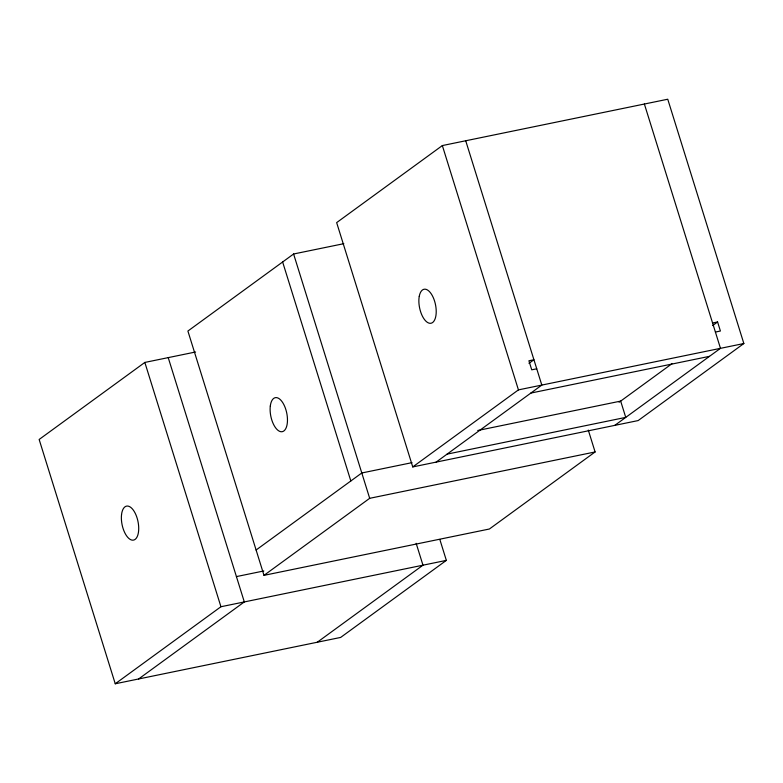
<?xml version="1.0" encoding="UTF-8"?>
<svg xmlns="http://www.w3.org/2000/svg" width="783" height="783" viewBox="0 0 783 783"><rect width="100%" height="100%" fill="white"/><g stroke="black" fill="none" stroke-linecap="round" stroke-linejoin="round"><path stroke-width="1.17" d="M195.613 351.988L144.845 362.431L39.15 439.469L115.248 683.774L340.654 637.431L446.349 560.383L439.831 539.448M343.806 243.679L293.596 253.995L187.9 331.043L263.998 575.348L489.404 529.005L595.1 451.957L588.287 430.082M442.346 145.569L336.651 222.617L412.749 466.922L638.155 420.569L743.85 343.531L667.752 99.226L442.346 145.569L518.434 389.885L412.749 466.922M256.1 550.018L361.795 472.981L412.005 462.655M528.985 363.341L533.918 359.74L528.916 360.777L531.735 369.821L536.737 368.793M115.248 683.774L220.933 606.737L446.349 560.383M263.998 575.348L369.684 498.311L595.1 451.957M138.62 678.969L244.316 601.931L168.218 357.616M436.121 462.117L541.816 385.079L465.719 140.764M712.657 325.571L717.59 321.97L720.409 331.023L715.398 332.051M619.108 402.247L671.941 363.733M317.281 642.236L422.977 565.189L416.155 543.314M614.782 425.384L720.477 348.337L644.38 104.031M712.579 323.007L717.59 321.97M518.434 389.885L743.85 343.531M530.854 393.066L709.515 356.334M477.738 430.493L620.674 401.102L625.744 417.388L447.083 454.13M236.417 576.591L263.812 570.964M293.596 253.995L369.684 498.311M282.634 261.992L350.833 480.968M144.845 362.431L220.933 606.737M419.257 296.307A17.353 8.114 78.4 0 0 429.446 323.242A17.353 8.114 78.4 0 0 433.929 299.194A17.353 8.114 78.4 0 0 419.257 296.307M270.301 406.034A17.353 8.114 78.4 0 0 281.459 431.756A17.353 8.114 78.4 0 0 284.62 406.24A17.353 8.114 78.4 0 0 270.301 406.034M121.551 514.519A17.353 8.114 78.4 0 0 132.738 540.182A17.353 8.114 78.4 0 0 135.841 514.607A17.353 8.114 78.4 0 0 121.551 514.519"/></g></svg>
